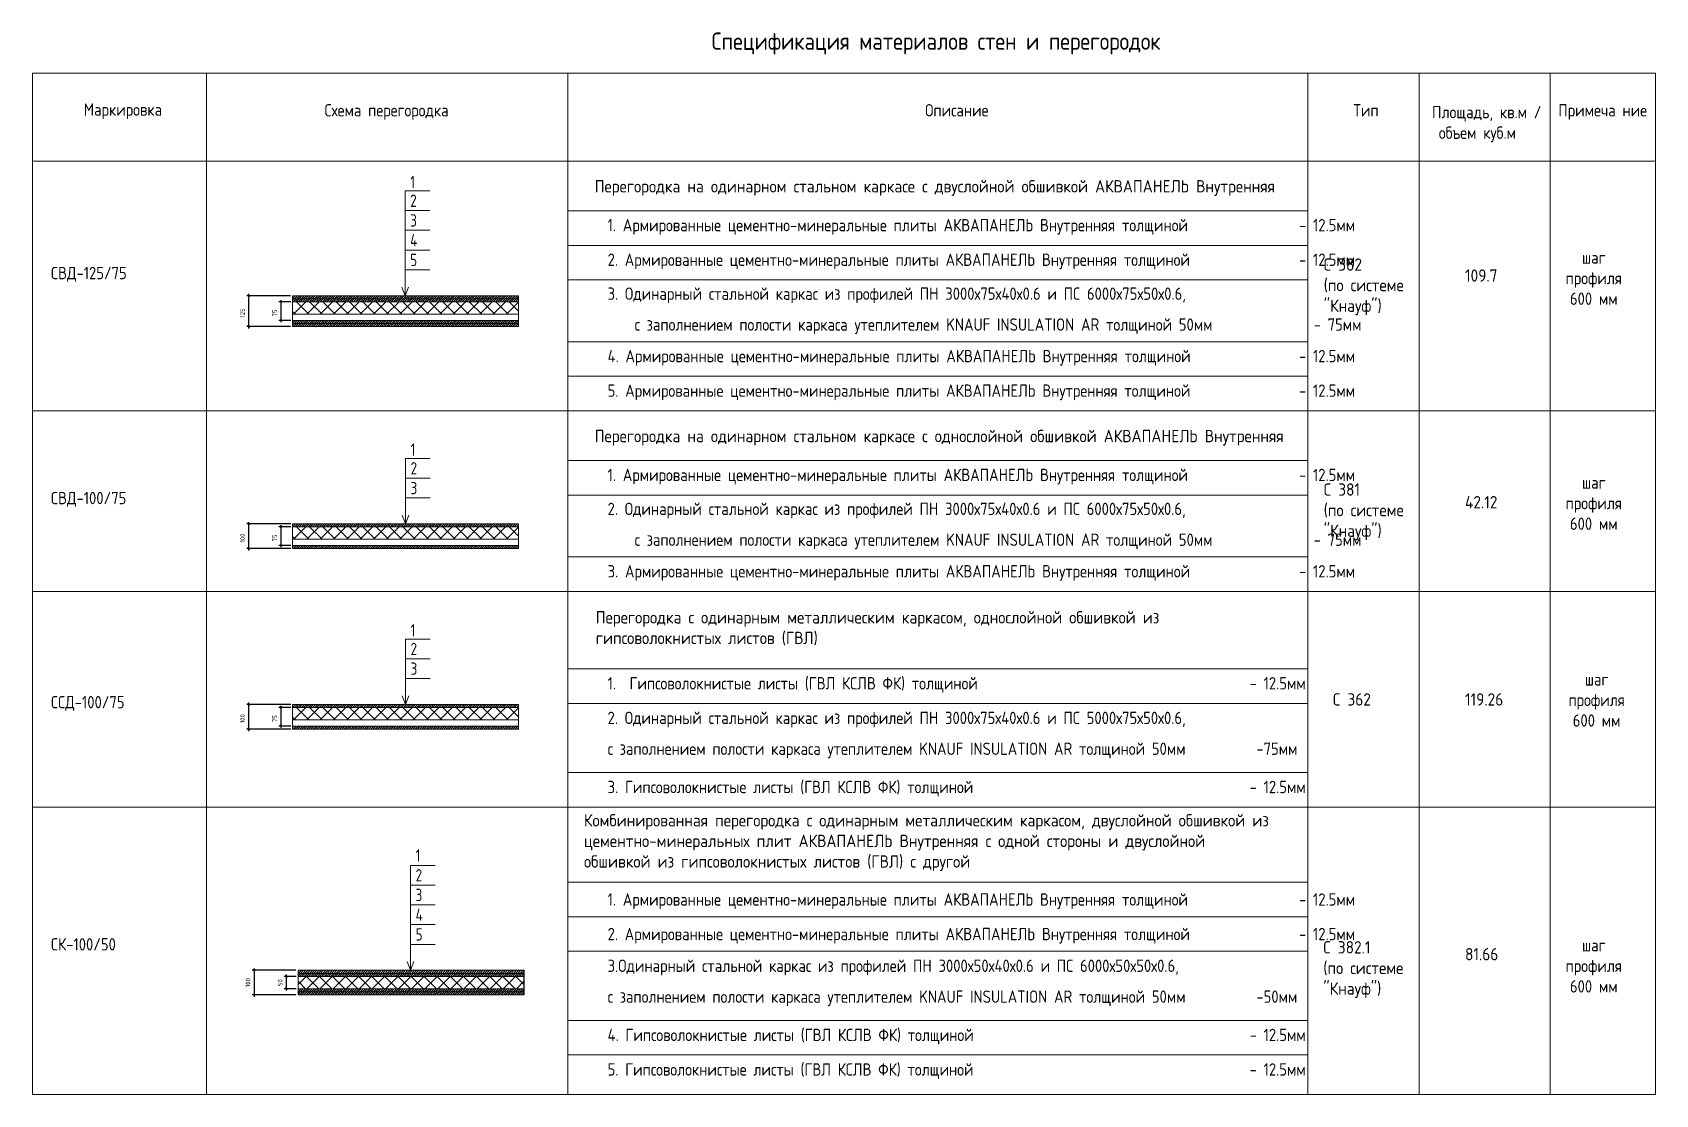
# Model space of a CAD drawing. Header units: millimetres. Extents: x -3689 to 3021565, y -698052 to -604547.
# Drawn here: x 2620008 to 2637616, y -668827 to -657301 of the extents above; entities that cross this region are included whole.
import ezdxf

# ---------------------------------------------------------------- set-up
doc = ezdxf.new("R2010")
doc.units = ezdxf.units.MM
doc.header["$PDMODE"] = 35
doc.layers.get('0').update_dxf_attribs({"lineweight": 0})
doc.layers.get('Defpoints').update_dxf_attribs({"color": 4})
for name, color, linetype, lineweight in [('Аннотация', 7, 'Continuous', 20), ('Основные надписи', 7, 'Continuous', 30), ('Размеры-оси', 7, 'Continuous', 9), ('Стены', 7, 'Continuous', 18)]:
    doc.layers.add(name, color=color, linetype=linetype, lineweight=lineweight)
doc.layers.add('Линии', color=7, linetype='Continuous', lineweight=9, true_color=0x00a600)
doc.styles.add('GOST Common', font='GOST_Common.ttf', dxfattribs={"width": 0.9, "height": 350})
doc.styles.add('GOST Common_11', font='GOST_Common.ttf', dxfattribs={"width": 0.9, "height": 125})
doc.styles.add('GOST Common_2', font='GOST_Common.ttf', dxfattribs={"width": 0.8, "height": 350})
doc.styles.add('GOST Common_4', font='GOST_Common.ttf', dxfattribs={"width": 0.9, "height": 2.5})
doc.dimstyles.new('Засечка_-_2_5_мм_ГОСТ', dxfattribs={"dimscale": 304.8, "dimtxt": 100, "dimasz": 0.25, "dimexe": 0.492126, "dimexo": 0.984252, "dimgap": 0.2, "dimtad": 1, "dimdec": 1, "dimdsep": 46, "dimtxsty": 'GOST Common_4', "dimblk1": 'OBLIQUE', "dimblk2": 'OBLIQUE', "dimsah": 1, "dimcen": 0.09, "dimdle": 0.492126, "dimazin": 0, "dimtfac": 1, "dimtdec": 1, "dimtix": 1, "dimtmove": 0, "dimatfit": 3, "dimfxl": 1, "dimtvp": 1, "dimtolj": 1, "dimtzin": 0, "dimarcsym": 2})
pattern_1 = [(45, (2614991.45, -626673.058), (-12.02834, 12.02834), [])]
pattern_2 = [(45, (2614991.45, -626606.087), (-12.02834, 12.02834), [])]
pattern_3 = [(45, (2614991.45, -628633.094), (-12.02834, 12.02834), [])]

# ---------------------------------------------------------------- blocks, each defined once
blk = doc.blocks.new('_Oblique')
at = {"color": 0, "linetype": 'ByBlock', "lineweight": -2}
blk.add_line((-0.5, -0.5), (0.5, 0.5), dxfattribs=at)
blk = doc.blocks.new('*D311')
at = {"layer": 'Defpoints', "color": 0, "ltscale": 200, "transparency": 16777216}
for p in [(2622826, -660159), (2622352, -660493), (2622826, -660493)]:
    blk.add_point(p, dxfattribs=at)
at = {"layer": 'Размеры-оси', "color": 0, "lineweight": -2, "ltscale": 200, "transparency": 16777216}
for p, q in [((2622806, -660159), (2622332, -660159)), ((2622352, -660139), (2622352, -660513)), ((2622806, -660493), (2622332, -660493))]:
    blk.add_line(p, q, dxfattribs=at)
at = {"layer": 'Размеры-оси', "color": 0, "lineweight": -2, "ltscale": 200, "transparency": 16777216, "xscale": 20, "yscale": 20, "zscale": 20}
for p, rotation in [((2622352, -660159), 90), ((2622352, -660493), 270)]:
    blk.add_blockref('_Oblique', p, dxfattribs=dict(at, rotation=rotation))
at = {"layer": 'Размеры-оси', "color": 0, "ltscale": 200, "transparency": 16777216, "insert": (2622287, -660346), "char_height": 125, "attachment_point": 5, "rotation": 90, "style": 'GOST Common_11'}
blk.add_mtext('\\A1;{\\fGOST Common|b0|i0|c204|p34;\\H0.4x;1\\fGOST Common|b0|i0|c162|p34;25}', dxfattribs=at)
blk = doc.blocks.new('*D312')
at = {"layer": 'Defpoints', "color": 0, "ltscale": 200, "transparency": 16777216}
for p in [(2622830, -660226), (2622701, -660427), (2622830, -660427)]:
    blk.add_point(p, dxfattribs=at)
at = {"layer": 'Размеры-оси', "color": 0, "lineweight": -2, "ltscale": 200, "transparency": 16777216}
for p, q in [((2622810, -660226), (2622681, -660226)), ((2622701, -660206), (2622701, -660447)), ((2622810, -660427), (2622681, -660427))]:
    blk.add_line(p, q, dxfattribs=at)
at = {"layer": 'Размеры-оси', "color": 0, "lineweight": -2, "ltscale": 200, "transparency": 16777216, "xscale": 20, "yscale": 20, "zscale": 20}
for p, rotation in [((2622701, -660226), 90), ((2622701, -660427), 270)]:
    blk.add_blockref('_Oblique', p, dxfattribs=dict(at, rotation=rotation))
at = {"layer": 'Размеры-оси', "color": 0, "ltscale": 200, "transparency": 16777216, "insert": (2622636, -660346), "char_height": 125, "attachment_point": 5, "rotation": 90, "style": 'GOST Common_11'}
blk.add_mtext('\\A1;{\\H0.4x;75}', dxfattribs=at)
blk = doc.blocks.new('*D307')
at = {"layer": 'Defpoints', "color": 0, "ltscale": 200, "transparency": 16777216}
for p in [(2622830, -662634), (2622352, -662902), (2622830, -662902)]:
    blk.add_point(p, dxfattribs=at)
at = {"layer": 'Размеры-оси', "color": 0, "lineweight": -2, "ltscale": 200, "transparency": 16777216}
for p, q in [((2622810, -662634), (2622332, -662634)), ((2622352, -662614), (2622352, -662922)), ((2622810, -662902), (2622332, -662902))]:
    blk.add_line(p, q, dxfattribs=at)
at = {"layer": 'Размеры-оси', "color": 0, "lineweight": -2, "ltscale": 200, "transparency": 16777216, "xscale": 20, "yscale": 20, "zscale": 20}
for p, rotation in [((2622352, -662634), 90), ((2622352, -662902), 270)]:
    blk.add_blockref('_Oblique', p, dxfattribs=dict(at, rotation=rotation))
at = {"layer": 'Размеры-оси', "color": 0, "ltscale": 200, "transparency": 16777216, "insert": (2622287, -662788), "char_height": 125, "attachment_point": 5, "rotation": 90, "style": 'GOST Common_11'}
blk.add_mtext('\\A1;{\\H0.4x;100}', dxfattribs=at)
blk = doc.blocks.new('*D308')
at = {"layer": 'Defpoints', "color": 0, "ltscale": 200, "transparency": 16777216}
for p in [(2622830, -662667), (2622701, -662868), (2622830, -662868)]:
    blk.add_point(p, dxfattribs=at)
at = {"layer": 'Размеры-оси', "color": 0, "lineweight": -2, "ltscale": 200, "transparency": 16777216}
for p, q in [((2622810, -662667), (2622681, -662667)), ((2622701, -662647), (2622701, -662888)), ((2622810, -662868), (2622681, -662868))]:
    blk.add_line(p, q, dxfattribs=at)
at = {"layer": 'Размеры-оси', "color": 0, "lineweight": -2, "ltscale": 200, "transparency": 16777216, "xscale": 20, "yscale": 20, "zscale": 20}
for p, rotation in [((2622701, -662667), 90), ((2622701, -662868), 270)]:
    blk.add_blockref('_Oblique', p, dxfattribs=dict(at, rotation=rotation))
at = {"layer": 'Размеры-оси', "color": 0, "ltscale": 200, "transparency": 16777216, "insert": (2622636, -662788), "char_height": 125, "attachment_point": 5, "rotation": 90, "style": 'GOST Common_11'}
blk.add_mtext('\\A1;{\\H0.4x;75}', dxfattribs=at)
blk = doc.blocks.new('*D309')
at = {"layer": 'Defpoints', "color": 0, "ltscale": 200, "transparency": 16777216}
for p in [(2622885, -667478), (2622411, -667746), (2622885, -667746)]:
    blk.add_point(p, dxfattribs=at)
at = {"layer": 'Размеры-оси', "color": 0, "lineweight": -2, "ltscale": 200, "transparency": 16777216}
for p, q in [((2622865, -667478), (2622391, -667478)), ((2622411, -667458), (2622411, -667766)), ((2622865, -667746), (2622391, -667746))]:
    blk.add_line(p, q, dxfattribs=at)
at = {"layer": 'Размеры-оси', "color": 0, "lineweight": -2, "ltscale": 200, "transparency": 16777216, "xscale": 20, "yscale": 20, "zscale": 20}
for p, rotation in [((2622411, -667478), 90), ((2622411, -667746), 270)]:
    blk.add_blockref('_Oblique', p, dxfattribs=dict(at, rotation=rotation))
at = {"layer": 'Размеры-оси', "color": 0, "ltscale": 200, "transparency": 16777216, "insert": (2622346, -667612), "char_height": 125, "attachment_point": 5, "rotation": 90, "style": 'GOST Common_11'}
blk.add_mtext('\\A1;{\\H0.4x;100}', dxfattribs=at)
blk = doc.blocks.new('*D310')
at = {"layer": 'Defpoints', "color": 0, "ltscale": 200, "transparency": 16777216}
for p in [(2622760, -667679), (2622889, -667545), (2622889, -667679)]:
    blk.add_point(p, dxfattribs=at)
at = {"layer": 'Размеры-оси', "color": 0, "lineweight": -2, "ltscale": 200, "transparency": 16777216}
for p, q in [((2622869, -667545), (2622740, -667545)), ((2622869, -667679), (2622740, -667679)), ((2622760, -667525), (2622760, -667699))]:
    blk.add_line(p, q, dxfattribs=at)
at = {"layer": 'Размеры-оси', "color": 0, "lineweight": -2, "ltscale": 200, "transparency": 16777216, "xscale": 20, "yscale": 20, "zscale": 20}
for p, rotation in [((2622760, -667545), 90), ((2622760, -667679), 270)]:
    blk.add_blockref('_Oblique', p, dxfattribs=dict(at, rotation=rotation))
at = {"layer": 'Размеры-оси', "color": 0, "ltscale": 200, "transparency": 16777216, "insert": (2622695, -667612), "char_height": 125, "attachment_point": 5, "rotation": 90, "style": 'GOST Common_11'}
blk.add_mtext('\\A1;{\\H0.4x;50}', dxfattribs=at)
blk = doc.blocks.new('*D313')
at = {"layer": 'Defpoints', "color": 0, "ltscale": 200, "transparency": 16777216}
for p in [(2622830, -664594), (2622352, -664862), (2622830, -664862)]:
    blk.add_point(p, dxfattribs=at)
at = {"layer": 'Размеры-оси', "color": 0, "lineweight": -2, "ltscale": 200, "transparency": 16777216}
for p, q in [((2622810, -664594), (2622332, -664594)), ((2622352, -664574), (2622352, -664882)), ((2622810, -664862), (2622332, -664862))]:
    blk.add_line(p, q, dxfattribs=at)
at = {"layer": 'Размеры-оси', "color": 0, "lineweight": -2, "ltscale": 200, "transparency": 16777216, "xscale": 20, "yscale": 20, "zscale": 20}
for p, rotation in [((2622352, -664594), 90), ((2622352, -664862), 270)]:
    blk.add_blockref('_Oblique', p, dxfattribs=dict(at, rotation=rotation))
at = {"layer": 'Размеры-оси', "color": 0, "ltscale": 200, "transparency": 16777216, "insert": (2622287, -664748), "char_height": 125, "attachment_point": 5, "rotation": 90, "style": 'GOST Common_11'}
blk.add_mtext('\\A1;{\\H0.4x;100}', dxfattribs=at)
blk = doc.blocks.new('*D314')
at = {"layer": 'Defpoints', "color": 0, "ltscale": 200, "transparency": 16777216}
for p in [(2622830, -664627), (2622701, -664828), (2622830, -664828)]:
    blk.add_point(p, dxfattribs=at)
at = {"layer": 'Размеры-оси', "color": 0, "lineweight": -2, "ltscale": 200, "transparency": 16777216}
for p, q in [((2622810, -664627), (2622681, -664627)), ((2622701, -664607), (2622701, -664848)), ((2622810, -664828), (2622681, -664828))]:
    blk.add_line(p, q, dxfattribs=at)
at = {"layer": 'Размеры-оси', "color": 0, "lineweight": -2, "ltscale": 200, "transparency": 16777216, "xscale": 20, "yscale": 20, "zscale": 20}
for p, rotation in [((2622701, -664627), 90), ((2622701, -664828), 270)]:
    blk.add_blockref('_Oblique', p, dxfattribs=dict(at, rotation=rotation))
at = {"layer": 'Размеры-оси', "color": 0, "ltscale": 200, "transparency": 16777216, "insert": (2622636, -664748), "char_height": 125, "attachment_point": 5, "rotation": 90, "style": 'GOST Common_11'}
blk.add_mtext('\\A1;{\\H0.4x;75}', dxfattribs=at)

msp = doc.modelspace()

# ---------------------------------------------------------------- hatches: boundary and pattern name
at = {"layer": 'Стены', "lineweight": 18}
h = msp.add_hatch(dxfattribs=at)
h.set_pattern_fill('ANSI31', color=5, scale=5.357682, style=0)
h.set_pattern_definition(pattern_1)
h.paths.add_polyline_path([(2622935.1086, -660192.1227), (2625279.82, -660192.1227), (2625279.82, -660158.6372), (2622830.2877, -660158.6372), (2622830.2877, -660192.1227)], flags=0)
h = msp.add_hatch(dxfattribs=at)
h.set_pattern_fill('ANSI31', color=5, scale=5.357682, style=0)
h.set_pattern_definition(pattern_1)
h.paths.add_polyline_path([(2622935.1086, -660225.6082), (2625279.82, -660225.6082), (2625279.82, -660192.1227), (2622830.2877, -660192.1227), (2622830.2877, -660225.6082)], flags=0)
at = {"layer": 'Стены', "ltscale": 200, "true_color": 0x7a7a7a}
h = msp.add_hatch(dxfattribs=at)
h.set_pattern_fill('NET', color=8, scale=32.146094, angle=45, style=0)
h.set_pattern_definition([(45, (2139887.97, -763119.61), (-72.170038, 72.170038), []), (135, (2139887.97, -763119.61), (-72.170038, -72.170038), [])])
h.paths.add_polyline_path([(2622830.2877, -660359.5503), (2625279.82, -660359.5503), (2625279.82, -660225.6082), (2622830.2877, -660225.6082)])
at = {"layer": 'Стены', "lineweight": 18}
h = msp.add_hatch(dxfattribs=at)
h.set_pattern_fill('ANSI31', color=5, scale=5.357682, style=0)
h.set_pattern_definition(pattern_1)
h.paths.add_polyline_path([(2622830.2877, -660460.0068), (2625279.82, -660460.0068), (2625279.82, -660426.5213), (2622830.2877, -660426.5213)], flags=0)
h = msp.add_hatch(dxfattribs=at)
h.set_pattern_fill('ANSI31', color=5, scale=5.357682, style=0)
h.set_pattern_definition(pattern_1)
h.paths.add_polyline_path([(2622830.2877, -660493.4923), (2625279.82, -660493.4923), (2625279.82, -660460.0068), (2622830.2877, -660460.0068)], flags=0)
h = msp.add_hatch(dxfattribs=at)
h.set_pattern_fill('ANSI31', color=5, scale=5.357682, style=0)
h.set_pattern_definition(pattern_1)
h.paths.add_polyline_path([(2622935.1086, -662667.1766), (2625279.82, -662667.1766), (2625279.82, -662633.6911), (2622830.2877, -662633.6911), (2622830.2877, -662667.1766)], flags=0)
at = {"layer": 'Стены', "ltscale": 200, "true_color": 0x7a7a7a}
h = msp.add_hatch(dxfattribs=at)
h.set_pattern_fill('NET', color=8, scale=32.146094, angle=45, style=0)
h.set_pattern_definition([(45, (2139887.97, -765561.18), (-72.170038, 72.170038), []), (135, (2139887.97, -765561.18), (-72.170038, -72.170038), [])])
h.paths.add_polyline_path([(2622830.2877, -662801.1187), (2625279.82, -662801.1187), (2625279.82, -662667.1766), (2622830.2877, -662667.1766)])
at = {"layer": 'Стены', "lineweight": 18}
h = msp.add_hatch(dxfattribs=at)
h.set_pattern_fill('ANSI31', color=5, scale=5.357682, style=0)
h.set_pattern_definition(pattern_1)
h.paths.add_polyline_path([(2622830.2877, -662901.5752), (2625279.82, -662901.5752), (2625279.82, -662868.0897), (2622830.2877, -662868.0897)], flags=0)
h = msp.add_hatch(dxfattribs=at)
h.set_pattern_fill('ANSI31', color=1, scale=5.357682, style=0)
h.set_pattern_definition(pattern_3)
h.paths.add_polyline_path([(2622935.1086, -664627.2131), (2625279.82, -664627.2131), (2625279.82, -664593.7276), (2622830.2877, -664593.7276), (2622830.2877, -664627.2131)], flags=0)
at = {"layer": 'Стены', "ltscale": 200, "true_color": 0x7a7a7a}
h = msp.add_hatch(dxfattribs=at)
h.set_pattern_fill('NET', color=8, scale=32.146094, angle=45, style=0)
h.set_pattern_definition([(45, (2139887.97, -767521.21), (-72.170038, 72.170038), []), (135, (2139887.97, -767521.21), (-72.170038, -72.170038), [])])
h.paths.add_polyline_path([(2622830.2877, -664761.1551), (2625279.82, -664761.1551), (2625279.82, -664627.2131), (2622830.2877, -664627.2131)])
at = {"layer": 'Стены', "lineweight": 18}
h = msp.add_hatch(dxfattribs=at)
h.set_pattern_fill('ANSI31', color=1, scale=5.357682, style=0)
h.set_pattern_definition(pattern_3)
h.paths.add_polyline_path([(2622830.2877, -664861.6117), (2625279.82, -664861.6117), (2625279.82, -664828.1262), (2622830.2877, -664828.1262)], flags=0)
h = msp.add_hatch(dxfattribs=at)
h.set_pattern_fill('ANSI31', color=5, scale=5.357682, style=0)
h.set_pattern_definition(pattern_1)
h.paths.add_polyline_path([(2622993.9282, -667511.6344), (2625338.6396, -667511.6344), (2625338.6396, -667478.1489), (2622889.1073, -667478.1489), (2622889.1073, -667511.6344)], flags=0)
h = msp.add_hatch(dxfattribs=at)
h.set_pattern_fill('ANSI31', color=5, scale=5.357682, style=0)
h.set_pattern_definition(pattern_1)
h.paths.add_polyline_path([(2622993.9282, -667545.1199), (2625338.6396, -667545.1199), (2625338.6396, -667511.6344), (2622889.1073, -667511.6344), (2622889.1073, -667545.1199)], flags=0)
at = {"layer": 'Стены', "lineweight": 0, "true_color": 0x7a7a7a}
h = msp.add_hatch(dxfattribs=at)
h.set_pattern_fill('FP_1', color=8, scale=2.678841, angle=45, style=0, pattern_type=2)
h.set_pattern_definition([(45, (2624113.87, -667685.76), (-71.0335, 71.0335), []), (135, (2624113.87, -667685.76), (-71.0335, -71.0335), [])])
h.paths.add_polyline_path([(2625337.8858, -667679.062), (2625338.6396, -667545.1199), (2622889.1073, -667545.1199), (2622888.3535, -667679.062)])
at = {"layer": 'Стены', "lineweight": 18}
h = msp.add_hatch(dxfattribs=at)
h.set_pattern_fill('ANSI31', color=1, scale=5.357682, style=0)
h.set_pattern_definition(pattern_2)
h.paths.add_polyline_path([(2622889.1073, -667712.5475), (2625338.6396, -667712.5475), (2625338.6396, -667679.062), (2622889.1073, -667679.062)], flags=0)
h = msp.add_hatch(dxfattribs=at)
h.set_pattern_fill('ANSI31', color=1, scale=5.357682, style=0)
h.set_pattern_definition(pattern_2)
h.paths.add_polyline_path([(2622889.1073, -667746.033), (2625338.6396, -667746.033), (2625338.6396, -667712.5475), (2622889.1073, -667712.5475)], flags=0)

# ---------------------------------------------------------------- linework, layer by layer
at = {"layer": 'Аннотация', "lineweight": 18}
for p, q in [((2620007.6185, -657743.8198), (2620007.6185, -668826.8464)), ((2620007.6185, -657743.8198), (2637615.5888, -657743.8198)), ((2621894.3509, -657743.8198), (2621894.3509, -668826.8464)), ((2625816.3467, -657743.8198), (2625816.3467, -668826.8464)), ((2633842.669, -657743.8198), (2633842.669, -668826.8464)), ((2635050.7307, -657743.8198), (2635050.7307, -668826.8464)), ((2636473.5546, -657743.8198), (2636473.5546, -668826.8464)), ((2637615.5888, -657743.8198), (2637615.5888, -668826.8464)), ((2620007.6185, -658697.5605), (2637615.5888, -658697.5605)), ((2620007.6185, -658697.5605), (2637615.5888, -658697.5605)), ((2624050.9633, -659020.1298), (2624050.9633, -659234.4371)), ((2624050.9633, -659020.1298), (2624318.8474, -659020.1298)), ((2624050.9633, -659020.1298), (2624050.9633, -659877.359)), ((2624050.9633, -659234.4371), (2624318.8474, -659234.4371)), ((2624050.9633, -659234.4371), (2624050.9633, -659448.7444)), ((2625816.3467, -659236.7147), (2633842.669, -659236.7147)), ((2624050.9633, -659448.7444), (2624318.8474, -659448.7444)), ((2624050.9633, -659663.0517), (2624318.8474, -659663.0517)), ((2625816.3467, -659611.7525), (2633842.669, -659611.7525)), ((2624050.9633, -659877.359), (2624318.8474, -659877.359)), ((2625816.3467, -659986.7902), (2633842.669, -659986.7902)), ((2625816.3467, -660657.5969), (2633842.669, -660657.5969)), ((2625816.3467, -661032.6347), (2633842.669, -661032.6347)), ((2620007.6185, -661407.6725), (2637615.5888, -661407.6725)), ((2624055.0538, -661923.7982), (2624055.0538, -662138.1055)), ((2624055.0538, -661923.7982), (2624322.938, -661923.7982)), ((2624055.0538, -661923.7982), (2624055.0538, -662352.4128)), ((2625816.3467, -661946.8267), (2633842.669, -661946.8267)), ((2624055.0538, -662138.1055), (2624322.938, -662138.1055)), ((2624055.0538, -662138.1055), (2624055.0538, -662352.4128)), ((2624055.0538, -662352.4128), (2624322.938, -662352.4128)), ((2624055.0538, -662352.4128), (2624322.938, -662352.4128)), ((2625816.3467, -662321.8645), (2633842.669, -662321.8645)), ((2625816.3467, -662321.8645), (2633842.669, -662321.8645)), ((2625816.3467, -662992.6712), (2633842.669, -662992.6712)), ((2620007.6185, -663367.7089), (2637615.5888, -663367.7089)), ((2624055.0538, -663883.8347), (2624055.0538, -664098.142)), ((2624055.0538, -663883.8347), (2624322.938, -663883.8347)), ((2624055.0538, -663883.8347), (2624055.0538, -664312.4492)), ((2624055.0538, -664098.142), (2624322.938, -664098.142)), ((2624055.0538, -664098.142), (2624055.0538, -664312.4492)), ((2624055.0538, -664312.4492), (2624322.938, -664312.4492)), ((2624055.0538, -664312.4492), (2624322.938, -664312.4492)), ((2625816.3467, -664206.7941), (2633842.669, -664206.7941)), ((2625816.3467, -664581.8319), (2633842.669, -664581.8319)), ((2625816.3467, -664581.8319), (2633842.669, -664581.8319)), ((2625816.3467, -665331.9074), (2633842.669, -665331.9074)), ((2620007.6185, -665706.9451), (2637615.5888, -665706.9451)), ((2624109.7829, -666339.6416), (2624109.7829, -666553.9489)), ((2624109.7829, -666339.6416), (2624377.667, -666339.6416)), ((2624109.7829, -666339.6416), (2624109.7829, -667196.8707)), ((2624109.7829, -666553.9489), (2624377.667, -666553.9489)), ((2624109.7829, -666553.9489), (2624109.7829, -666768.2562)), ((2625816.3467, -666521.9685), (2633842.669, -666521.9685)), ((2624109.7829, -666768.2562), (2624377.667, -666768.2562)), ((2624109.7829, -666982.5634), (2624377.667, -666982.5634)), ((2625816.3467, -666897.0062), (2633842.669, -666897.0062)), ((2624109.7829, -667196.8707), (2624377.667, -667196.8707)), ((2625816.3467, -667272.044), (2633842.669, -667272.044)), ((2622889.1073, -667679.062), (2625338.6396, -667679.062)), ((2625816.3467, -668022.1195), (2633842.669, -668022.1195)), ((2625816.3467, -668397.1573), (2633842.669, -668397.1573)), ((2620007.6185, -668826.8464), (2637615.5888, -668826.8464))]:
    msp.add_line(p, q, dxfattribs=at)
at = {"layer": 'Линии'}
for p, q in [((2624050.9633, -660158.6373), (2624050.9633, -659877.359)), ((2624014.3927, -660065.2148), (2624050.9633, -660158.6373)), ((2624087.534, -660065.2148), (2624050.9633, -660158.6373)), ((2624055.0538, -662633.6911), (2624055.0538, -662352.4128)), ((2624018.4832, -662540.2686), (2624055.0538, -662633.6911)), ((2624091.6245, -662540.2686), (2624055.0538, -662633.6911)), ((2624055.0538, -664593.7276), (2624055.0538, -664312.4492)), ((2624018.4832, -664500.3051), (2624055.0538, -664593.7276)), ((2624091.6245, -664500.3051), (2624055.0538, -664593.7276)), ((2624109.7829, -667478.1491), (2624109.7829, -667196.8707)), ((2624073.2123, -667384.7266), (2624109.7829, -667478.1491)), ((2624146.3536, -667384.7266), (2624109.7829, -667478.1491))]:
    msp.add_line(p, q, dxfattribs=at)
at = {"layer": 'Основные надписи', "ltscale": 200}
msp.add_line((2625338.6396, -667478.1489), (2625338.6396, -667746.033), dxfattribs=at)
at = {"layer": 'Стены'}
for p, q in [((2625279.82, -660158.6372), (2622830.2877, -660158.6372)), ((2622830.2877, -660158.6372), (2622830.2877, -660493.4923)), ((2625279.82, -660493.4923), (2625279.82, -660158.6372)), ((2622830.2877, -660493.4923), (2625279.82, -660493.4923)), ((2622830.2877, -662633.6911), (2622830.2877, -662901.5752)), ((2625279.82, -662901.5752), (2625279.82, -662633.6911)), ((2622830.2877, -664593.7276), (2622830.2877, -664861.6117)), ((2625279.82, -664861.6117), (2625279.82, -664593.7276)), ((2625338.6396, -667478.1489), (2622889.1073, -667478.1489)), ((2622889.1073, -667478.1489), (2622889.1073, -667746.033)), ((2622889.1073, -667746.033), (2625338.6396, -667746.033))]:
    msp.add_line(p, q, dxfattribs=at)
at = {"layer": 'Стены', "lineweight": 18}
for p, q in [((2625279.82, -660192.1227), (2622830.2877, -660192.1227)), ((2625279.82, -660225.6082), (2622830.2877, -660225.6082)), ((2625279.82, -660359.5503), (2622830.2877, -660359.5503)), ((2625279.82, -660426.5213), (2622830.2877, -660426.5213)), ((2625279.82, -660460.0068), (2622830.2877, -660460.0068)), ((2625279.82, -662633.6911), (2622830.2877, -662633.6911)), ((2625279.82, -662667.1766), (2622830.2877, -662667.1766)), ((2625279.82, -662801.1187), (2622830.2877, -662801.1187)), ((2625279.82, -662868.0897), (2622830.2877, -662868.0897)), ((2625279.82, -662901.5752), (2622830.2877, -662901.5752)), ((2625279.82, -664593.7276), (2622830.2877, -664593.7276)), ((2625279.82, -664627.2131), (2622830.2877, -664627.2131)), ((2625279.82, -664761.1551), (2622830.2877, -664761.1551)), ((2625279.82, -664828.1262), (2622830.2877, -664828.1262)), ((2625279.82, -664861.6117), (2622830.2877, -664861.6117)), ((2625338.6396, -667511.6344), (2622889.1073, -667511.6344)), ((2625338.6396, -667545.1199), (2622889.1073, -667545.1199)), ((2625338.6396, -667679.062), (2622889.1073, -667679.062)), ((2625338.6396, -667712.5475), (2622889.1073, -667712.5475))]:
    msp.add_line(p, q, dxfattribs=at)

# ---------------------------------------------------------------- texts
at = {"layer": 'Аннотация', "attachment_point": 1}
for s, insert, char_height, width, style in [('{\\fGOST Common|b1|i0|c204|p34;Спецификация материалов стен и перегородок}', (2627376.118, -657302.0718), 187.518879, 5382.620315, 'GOST Common'), ('{\\fGOST Common|b0|i0|c204|p34;Схема перегородка}', (2623176.7472, -658078.7735), 133.942057, 1910.515528, 'GOST Common'), ('{\\fGOST Common|b0|i0|c204|p34;Описание}', (2629691.4958, -658078.7735), 133.942057, 1138.224529, 'GOST Common'), ('{\\fGOST Common|b0|i0|c204|p34;Тип}', (2634337.6653, -658078.7735), 133.942057, 1138.224529, 'GOST Common'), ('{\\fGOST Common|b0|i0|c204|p34;Площадь, кв.м /}\\P{\\fGOST Common|b0|i0|c204|p34; объем} {\\fGOST Common|b0|i0|c204|p34;куб.м}', (2635191.652, -658098.9748), 133.942057, 1989.825295, 'GOST Common'), ('{\\fGOST Common|b0|i0|c204|p34;Примеча ние}', (2636561.1795, -658078.7735), 133.942057, 1593.768301, 'GOST Common'), ('{\\fGOST Common|b0|i0|c162|p34;1}', (2624105.9294, -658857.5377), 133.942057, 128.855607, 'GOST Common_2'), ('{\\fGOST Common|b0|i0|c162|p34;2}', (2624105.9294, -659060.4572), 133.942057, 115.970046, 'GOST Common_2'), ('{\\fISOCPEUR|b0|i0|c204|p34;Перегородка на одинарном стальном каркасе с двуслойной обшивкой АКВАПАНЕЛЬ Внутренняя}', (2626106.8732, -658904.0714), 133.9420567, 7461.83289, 'GOST Common'), ('{\\fGOST Common|b0|i0|c162|p34;3}', (2624105.9294, -659274.7645), 133.942057, 115.970046, 'GOST Common_2'), ('\\pxsm1.5;{\\fGOST Common|b0|i0|c204|p34;1. Армированные цементно-минеральные плиты АКВАПАНЕЛЬ Внутренняя толщиной  ^I^I- 12.5мм\\P^I^I^I^I^I^I^I         }', (2626247.2744, -659325.5872), 133.9420567, 7684.83751, 'GOST Common'), ('{\\fGOST Common|b0|i0|c162|p34;4}', (2624105.9294, -659489.0718), 133.942057, 81.608551, 'GOST Common_2'), ('5', (2624105.9294, -659703.3791), 133.9421, 115.970046, 'GOST Common_2'), ('\\pxsm1.5;2{\\fGOST Common|b0|i0|c204|p34;. Армированные цементно-минеральные плиты АКВАПАНЕЛЬ Внутренняя толщиной  ^I^I- 12.5мм\\P^I^I^I^I^I^I^I         }', (2626247.2744, -659700.625), 133.9420567, 7684.83751, 'GOST Common'), ('{\\fISOCPEUR|b0|i0|c204|p34;С 382\\fISOCPEUR|b0|i0|c0|p34;\\P\\fISOCPEUR|b0|i0|c162|p34;(\\fISOCPEUR|b0|i0|c204|p34;по системе \\fISOCPEUR|b0|i0|c0|p34;\\P\\fISOCPEUR|b0|i0|c162|p34;"\\fISOCPEUR|b0|i0|c204|p34;Кнауф\\fISOCPEUR|b0|i0|c162|p34;")}', (2634015.7902, -659752.8971), 133.942057, 6863.358824, 'GOST Common'), ('\\pxqc;{\\fGOST Common|b0|i0|c204|p34;шаг}\\P{\\fGOST Common|b0|i0|c204|p34;профиля }\\P6{\\fGOST Common|b0|i0|c204|p34;00 мм}', (2635558.0235, -659677.1898), 133.942057, 2774.667155, 'GOST Common_4'), ('{\\fGOST Common|b0|i0|c204|p34;СВД-125/75}', (2620208.5315, -659845.3543), 133.942057, 2774.667155, 'GOST Common_4'), ('{\\fISOCPEUR|b0|i0|c204|p34;109.7}', (2635548.8871, -659872.2793), 133.942057, 7461.83289, 'GOST Common'), ('\\pxsm1.5;{\\fGOST Common|b0|i0|c204|p34;3. Одинарный стальной каркас из профилей ПН 3000х75х40х0.6 и ПС 6000х75х50х0.6,\\P    с заполнением полости каркаса утеплителем KNAUF INSULATION AR толщиной 50мм               - 75мм\\P^I^I^I^I^I^I         }', (2626247.2744, -660069.0565), 133.9420567, 8951.184066, 'GOST Common'), ('\\pxsm1.5;4{\\fGOST Common|b0|i0|c204|p34;. Армированные цементно-минеральные плиты АКВАПАНЕЛЬ Внутренняя толщиной  ^I^I- 12.5мм\\P^I^I^I^I^I^I^I         }', (2626247.2744, -660746.4694), 133.9420567, 7684.83751, 'GOST Common'), ('\\pxsm1.5;5{\\fGOST Common|b0|i0|c204|p34;. Армированные цементно-минеральные плиты АКВАПАНЕЛЬ Внутренняя толщиной  ^I^I- 12.5мм\\P^I^I^I^I^I^I^I         }', (2626247.2744, -661121.5072), 133.9420567, 7684.83751, 'GOST Common'), ('{\\fISOCPEUR|b0|i0|c204|p34;Перегородка на одинарном стальном каркасе с однослойной обшивкой АКВАПАНЕЛЬ Внутренняя}', (2626106.8732, -661614.1834), 133.9420567, 7461.83289, 'GOST Common'), ('{\\fGOST Common|b0|i0|c162|p34;1}', (2624110.0199, -661761.2061), 133.942057, 128.855607, 'GOST Common_2'), ('{\\fGOST Common|b0|i0|c162|p34;2}', (2624110.0199, -661964.1256), 133.942057, 115.970046, 'GOST Common_2'), ('\\pxsm1.5;{\\fGOST Common|b0|i0|c204|p34;1. Армированные цементно-минеральные плиты АКВАПАНЕЛЬ Внутренняя толщиной  ^I^I- 12.5мм\\P^I^I^I^I^I^I^I         }', (2626247.2744, -662035.6992), 133.9420567, 7684.83751, 'GOST Common'), ('{\\fGOST Common|b0|i0|c162|p34;3}', (2624110.0199, -662178.4329), 133.942057, 115.970046, 'GOST Common_2'), ('{\\fISOCPEUR|b0|i0|c204|p34;С 381\\fISOCPEUR|b0|i0|c0|p34;\\P\\fISOCPEUR|b0|i0|c162|p34;(\\fISOCPEUR|b0|i0|c204|p34;по системе \\fISOCPEUR|b0|i0|c0|p34;\\P\\fISOCPEUR|b0|i0|c162|p34;"\\fISOCPEUR|b0|i0|c204|p34;Кнауф\\fISOCPEUR|b0|i0|c162|p34;")}', (2634015.7902, -662194.4655), 133.942057, 6863.358824, 'GOST Common'), ('\\pxqc;{\\fGOST Common|b0|i0|c204|p34;шаг}\\P{\\fGOST Common|b0|i0|c204|p34;профиля }\\P6{\\fGOST Common|b0|i0|c204|p34;00 мм}', (2635558.0235, -662118.7582), 133.942057, 2774.667155, 'GOST Common_4'), ('СВД-100/75', (2620208.5315, -662286.9227), 133.94206, 2774.667155, 'GOST Common_4'), ('\\pxsm1.5;2. Одинарный стальной каркас из профилей ПН 3000х75х40х0.6 и ПС 6000х75х50х0.6,\\P    с заполнением полости каркаса утеплителем KNAUF INSULATION AR толщиной 50мм               - 75мм\\P^I^I^I^I^I^I         ', (2626247.2744, -662404.1307), 133.942057, 8951.184066, 'GOST Common'), ('{\\fISOCPEUR|b0|i0|c204|p34;42.12}', (2635548.8871, -662331.8465), 133.942057, 7461.83289, 'GOST Common'), ('\\pxsm1.5;3. Армированные цементно-минеральные плиты АКВАПАНЕЛЬ Внутренняя толщиной  ^I^I- 12.5мм\\P^I^I^I^I^I^I^I         ', (2626247.2744, -663081.5437), 133.942057, 7684.83751, 'GOST Common'), ('{\\fISOCPEUR|b0|i0|c0|p34;\\P\\fISOCPEUR|b0|i0|c204|p34;Перегородка с одинарным металлическим каркасом\\fISOCPEUR|b0|i0|c0|p34;, \\fISOCPEUR|b0|i0|c204|p34;однослойной обшивкой из гипсоволокнистых листов \\fISOCPEUR|b0|i0|c0|p34;(\\fISOCPEUR|b0|i0|c204|p34;ГВЛ\\fISOCPEUR|b0|i0|c0|p34;)}', (2626118.5239, -663358.318), 133.9420567, 7461.83289, 'GOST Common'), ('{\\fGOST Common|b0|i0|c162|p34;1}', (2624110.0199, -663721.2426), 133.942057, 128.855607, 'GOST Common_2'), ('{\\fGOST Common|b0|i0|c162|p34;2}', (2624110.0199, -663924.1621), 133.942057, 115.970046, 'GOST Common_2'), ('{\\fGOST Common|b0|i0|c162|p34;3}', (2624110.0199, -664138.4693), 133.942057, 115.970046, 'GOST Common_2'), ('\\pxsm1.5;{\\fGOST Common|b0|i0|c204|p34;1.  Гипсоволокнистые листы (ГВЛ КСЛВ ФК) толщиной ^I^I^I^I^I^I- 12.5мм^I\\P^I^I^I^I^I^I^I         }', (2626247.2744, -664296.9024), 133.9420567, 7684.83751, 'GOST Common'), ('\\pxqc;шаг\\Pпрофиля\\P600 мм', (2635588.9638, -664254.3322), 133.94206, 2774.667155, 'GOST Common_4'), ('ССД-100/75', (2620208.5315, -664501.8442), 133.94206, 2774.667155, 'GOST Common_4'), ('{\\fISOCPEUR|b0|i0|c204|p34;С 362}', (2634115.5114, -664472.3386), 133.942057, 7461.83289, 'GOST Common'), ('{\\fISOCPEUR|b0|i0|c204|p34;119.26}', (2635548.8871, -664472.3386), 133.942057, 7461.83289, 'GOST Common'), ('\\pxsm1.5;2. Одинарный стальной каркас из профилей ПН 3000х75х40х0.6 и ПС 5000х75х50х0.6,\\Pс заполнением полости каркаса утеплителем KNAUF INSULATION AR толщиной 50мм^I^I -75мм^I^I^I         ', (2626247.2744, -664672.396), 133.942057, 8951.184066, 'GOST Common'), ('\\pxsm1.5;3. Гипсоволокнистые листы (ГВЛ КСЛВ ФК) толщиной ^I^I^I^I^I^I- 12.5мм^I\\P^I^I^I^I^I^I^I         ', (2626247.2744, -665422.4715), 133.942057, 7684.83751, 'GOST Common'), ('{\\fISOCPEUR|b0|i0|c0|p34;\\P\\fISOCPEUR|b0|i0|c204|p34;Комбинированная перегородка с одинарным металлическим каркасом, двуслойной обшивкой из цементно-минеральных плит АКВАПАНЕЛЬ Внутренняя с одной стороны и двуслойной обшивкой из гипсоволокнистых листов (ГВЛ) с другой}', (2625990.7777, -665560.8815), 133.9420567, 7461.83289, 'GOST Common'), ('{\\fGOST Common|b0|i0|c162|p34;1}', (2624164.749, -666165.6617), 133.942057, 128.855607, 'GOST Common_2'), ('{\\fGOST Common|b0|i0|c162|p34;2}', (2624164.749, -666379.969), 133.942057, 115.970046, 'GOST Common_2'), ('{\\fGOST Common|b0|i0|c162|p34;3}', (2624164.749, -666594.2763), 133.942057, 115.970046, 'GOST Common_2'), ('{\\fGOST Common|b0|i0|c162|p34;4}', (2624164.749, -666808.5836), 133.942057, 81.608551, 'GOST Common_2'), ('\\pxsm1.5;{\\fGOST Common|b0|i0|c204|p34;1. Армированные цементно-минеральные плиты АКВАПАНЕЛЬ Внутренняя толщиной  ^I^I- 12.5мм\\P^I^I^I^I^I^I^I         }', (2626247.2744, -666643.0338), 133.9420567, 7684.83751, 'GOST Common'), ('СК-100/50', (2620208.5315, -667129.32), 133.94206, 2774.667155, 'GOST Common_4'), ('5', (2624164.749, -667022.8908), 133.9421, 115.970046, 'GOST Common_2'), ('\\pxsm1.5;2.{\\fGOST Common|b0|i0|c204|p34; Армированные цементно-минеральные плиты АКВАПАНЕЛЬ Внутренняя толщиной  ^I^I- 12.5мм\\P^I^I^I^I^I^I^I         }', (2626247.2744, -667018.0716), 133.9420567, 7684.83751, 'GOST Common'), ('{\\fISOCPEUR|b0|i0|c204|p34;С 382.1\\fISOCPEUR|b0|i0|c0|p34;\\P\\fISOCPEUR|b0|i0|c162|p34;(\\fISOCPEUR|b0|i0|c204|p34;по системе \\fISOCPEUR|b0|i0|c0|p34;\\P\\fISOCPEUR|b0|i0|c162|p34;"\\fISOCPEUR|b0|i0|c204|p34;Кнауф\\fISOCPEUR|b0|i0|c162|p34;")}', (2634011.2194, -667162.3781), 133.942057, 6863.358824, 'GOST Common'), ('{\\fISOCPEUR|b0|i0|c204|p34;81.66}', (2635548.8871, -667236.4878), 133.942057, 7461.83289, 'GOST Common'), ('\\pxqc;{\\fGOST Common|b0|i0|c204|p34;шаг}\\P{\\fGOST Common|b0|i0|c204|p34;профиля }\\P6{\\fGOST Common|b0|i0|c204|p34;00 мм}', (2635558.0235, -667139.4572), 133.942057, 2774.667155, 'GOST Common_4'), ('\\pxsm1.5;3.Одинарный стальной каркас из профилей ПН 3000х50х40х0.6 и ПС 6000х50х50х0.6,\\Pс заполнением полости каркаса утеплителем KNAUF INSULATION AR толщиной 50мм^I^I -50мм^I^I         ', (2626247.2744, -667362.6082), 133.942057, 8951.184066, 'GOST Common'), ('\\pxsm1.5;{\\fGOST Common|b0|i0|c204|p34;4. Гипсоволокнистые листы (ГВЛ КСЛВ ФК) толщиной ^I^I^I^I^I}^I{\\fGOST Common|b0|i0|c204|p34;- 12.5мм\\P\\ps*;^I^I^I^I^I^I^I         }', (2626247.2744, -668112.6837), 133.9420567, 9333.220019, 'GOST Common'), ('\\pxsm1.5;{\\fGOST Common|b0|i0|c204|p34;5. Гипсоволокнистые листы (ГВЛ КСЛВ ФК) толщиной ^I^I^I^I^I^I- 12.5мм^I\\P^I^I^I^I^I^I^I         }', (2626247.2744, -668487.7215), 133.9420567, 8914.784101, 'GOST Common')]:
    msp.add_mtext(s, dxfattribs=dict(at, insert=insert, char_height=char_height, width=width, style=style))
at = {"layer": 'Аннотация', "ltscale": 200, "insert": (2620988.7066, -658071.5655), "char_height": 133.942057, "width": 1066.125194, "attachment_point": 2, "line_spacing_factor": 1.016, "style": 'GOST Common'}
msp.add_mtext('{\\fGOST Common|b0|i0|c204|p34;Маркировка}', dxfattribs=at)

# ---------------------------------------------------------------- dimensions: what is measured, and where the dimension line sits
at = {"layer": 'Размеры-оси', "ltscale": 200}
for base, p1, p2, text, picture, middle in [((2622352.13, -660493.4923), (2622826.1971, -660158.6373), (2622826.1971, -660493.4923), '{\\fGOST Common|b0|i0|c204|p34;\\H0.4x;1\\fGOST Common|b0|i0|c162|p34;25}', '*D311', (2622352.13, -660346.1561)), ((2622700.7375, -660426.5213), (2622830.2877, -660225.6082), (2622830.2877, -660426.5213), '{\\H0.4x;75}', '*D312', (2622700.7375, -660346.156)), ((2622352.13, -662901.5752), (2622830.2877, -662633.6911), (2622830.2877, -662901.5752), '{\\H0.4x;100}', '*D307', (2622352.13, -662787.7245)), ((2622700.7375, -662868.0897), (2622830.2877, -662667.1766), (2622830.2877, -662868.0897), '{\\H0.4x;75}', '*D308', (2622700.7375, -662787.7244)), ((2622352.13, -664861.6117), (2622830.2877, -664593.7276), (2622830.2877, -664861.6117), '{\\H0.4x;100}', '*D313', (2622352.13, -664747.761)), ((2622700.7375, -664828.1262), (2622830.2877, -664627.2131), (2622830.2877, -664828.1262), '{\\H0.4x;75}', '*D314', (2622700.7375, -664747.7609)), ((2622410.9497, -667746.033), (2622885.0168, -667478.1491), (2622885.0168, -667746.033), '{\\H0.4x;100}', '*D309', (2622410.9497, -667612.091)), ((2622759.5571, -667679.062), (2622889.1073, -667545.1199), (2622889.1073, -667679.062), '{\\H0.4x;50}', '*D310', (2622759.5571, -667612.091))]:
    dim = msp.add_linear_dim(base=base, p1=p1, p2=p2, angle=90, text=text, dimstyle='Засечка_-_2_5_мм_ГОСТ', override={"dimscale": 200, "dimasz": 0.1, "dimexe": 0.1, "dimexo": 0.1, "dimrnd": 200, "dimpost": '<>', "dimtxsty": 'GOST Common_11', "dimdle": 0.1, "dimtmove": 1}, dxfattribs=at)
    dim.commit()
    dim.dimension.update_dxf_attribs({"geometry": picture, "text_midpoint": middle, "dimtype": 160})

doc.saveas('drawing.dxf')
